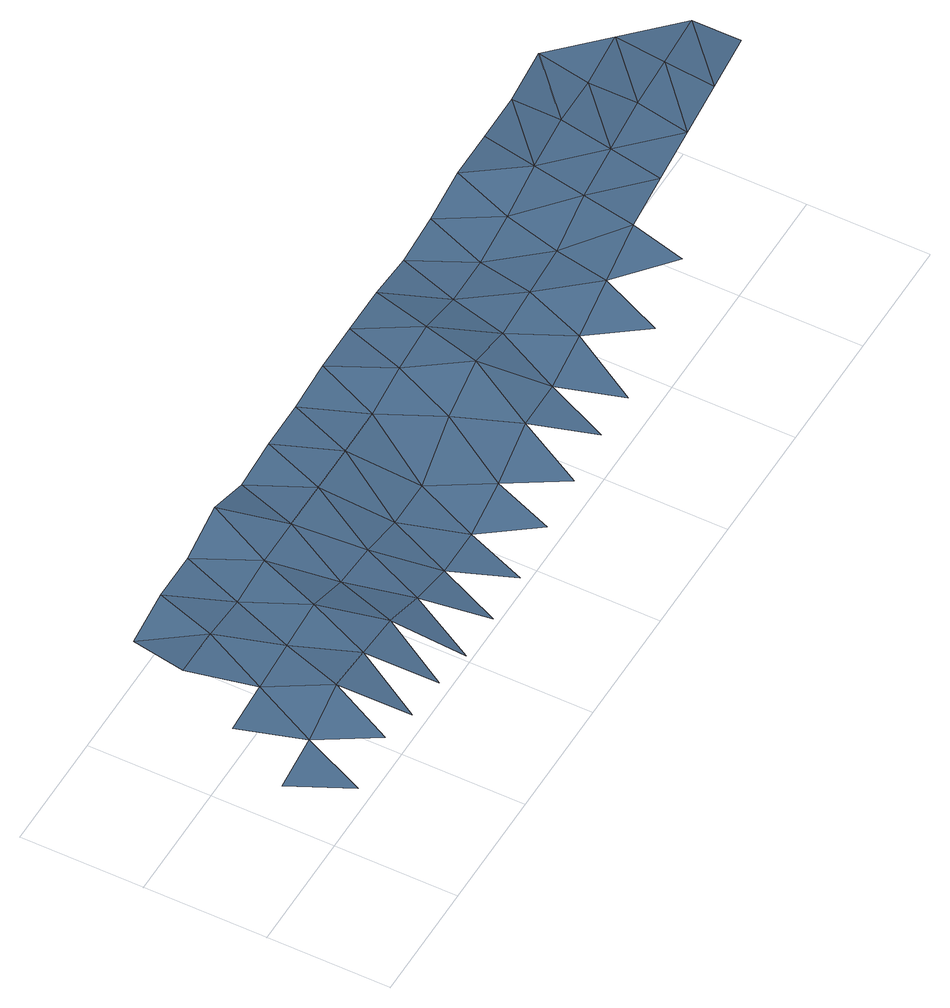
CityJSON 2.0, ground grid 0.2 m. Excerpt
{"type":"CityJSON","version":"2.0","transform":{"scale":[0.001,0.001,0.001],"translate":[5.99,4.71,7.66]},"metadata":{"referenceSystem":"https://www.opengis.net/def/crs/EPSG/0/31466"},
"CityObjects":{
"waterbody1":{"type":"WaterBody","attributes":{"description":"Lake of the Karlsruhe Institute of Technology","name":"Lake KIT","class":"1060","LandElementProperties.state":"existing","LandElementProperties.material":"water"},"geometry":[{"type":"MultiSurface","lod":"3","boundaries":[[[0,1,2]],[[3,4,5]],[[6,2,7]],[[5,7,3]],[[8,7,2]],[[4,3,9]],[[10,3,7]],[[2,11,8]],[[12,9,3]],[[7,8,10]],[[3,10,12]],[[13,10,8]],[[9,12,14]],[[15,12,10]],[[8,16,13]],[[17,14,12]],[[10,13,15]],[[12,15,17]],[[18,15,13]],[[14,17,19]],[[20,17,15]],[[13,21,18]],[[22,19,17]],[[15,18,20]],[[17,20,22]],[[23,20,18]],[[19,22,24]],[[25,22,20]],[[18,26,23]],[[27,24,22]],[[20,23,25]],[[22,25,27]],[[28,25,23]],[[24,27,29]],[[30,27,25]],[[23,31,28]],[[32,29,27]],[[25,28,30]],[[27,30,32]],[[33,30,28]],[[29,32,34]],[[35,32,30]],[[28,36,33]],[[37,34,32]],[[30,33,35]],[[32,35,37]],[[38,35,33]],[[34,37,39]],[[40,37,35]],[[33,41,38]],[[42,39,37]],[[35,38,40]],[[37,40,42]],[[43,40,38]],[[39,42,44]],[[45,42,40]],[[38,46,43]],[[47,44,42]],[[40,43,45]],[[42,45,47]],[[48,45,43]],[[44,47,49]],[[50,47,45]],[[43,51,48]],[[52,49,47]],[[45,48,50]],[[47,50,52]],[[53,50,48]],[[49,52,54]],[[55,52,50]],[[48,56,53]],[[57,54,52]],[[50,53,55]],[[52,55,57]],[[58,55,53]],[[54,57,59]],[[60,57,55]],[[53,61,58]],[[62,59,57]],[[55,58,60]],[[57,60,62]],[[63,60,58]],[[59,62,64]],[[65,62,60]],[[58,66,63]],[[67,64,62]],[[60,63,65]],[[62,65,67]],[[68,65,63]],[[64,67,69]],[[70,67,65]],[[65,68,70]],[[67,71,69]],[[67,70,72]],[[73,70,68]],[[71,67,72]],[[70,74,72]],[[70,73,75]],[[72,76,71]],[[74,70,75]],[[76,72,74]],[[73,77,75]],[[75,78,74]],[[77,73,79]],[[74,78,76]],[[78,75,77]],[[79,80,77]],[[77,80,78]],[[80,79,81]]],"semantics":{"surfaces":[{"type":"WaterGroundSurface"}],"values":[0,0,0,0,0,0,0,0,0,0,0,0,0,0,0,0,0,0,0,0,0,0,0,0,0,0,0,0,0,0,0,0,0,0,0,0,0,0,0,0,0,0,0,0,0,0,0,0,0,0,0,0,0,0,0,0,0,0,0,0,0,0,0,0,0,0,0,0,0,0,0,0,0,0,0,0,0,0,0,0,0,0,0,0,0,0,0,0,0,0,0,0,0,0,0,0,0,0,0,0,0,0,0,0,0,0,0,0,0]}}]}
},
"vertices":[
[10,90,79],[90,10,39],[90,90,99],[90,250,239],[10,330,259],[10,250,239],[10,170,159],[90,170,169],[170,90,139],[90,330,279],[170,170,179],[170,10,69],[170,250,229],[250,90,129],[170,330,279],[250,170,189],[250,10,39],[250,250,239],[330,90,119],[250,330,309],[330,170,159],[330,10,29],[330,250,239],[410,90,89],[330,330,279],[410,170,149],[410,10,9],[410,250,239],[490,90,69],[410,330,289],[490,170,129],[490,10,9],[490,250,239],[570,90,69],[490,330,289],[570,170,129],[570,10,19],[570,250,239],[650,90,99],[570,330,299],[650,170,199],[650,10,49],[650,250,259],[730,90,149],[650,330,299],[730,170,239],[730,10,69],[730,250,269],[810,90,149],[730,330,299],[810,170,219],[810,10,89],[810,250,249],[890,90,179],[810,330,289],[890,170,229],[890,10,89],[890,250,249],[970,90,219],[890,330,299],[970,170,239],[970,10,159],[970,250,269],[1050,90,259],[970,330,319],[1050,170,279],[1050,10,229],[1050,250,299],[1130,90,279],[1050,330,319],[1130,170,299],[1130,330,319],[1130,250,319],[1210,90,299],[1210,250,319],[1210,170,319],[1210,330,339],[1290,170,329],[1290,250,339],[1290,90,319],[1370,170,339],[1370,90,339]
]}
